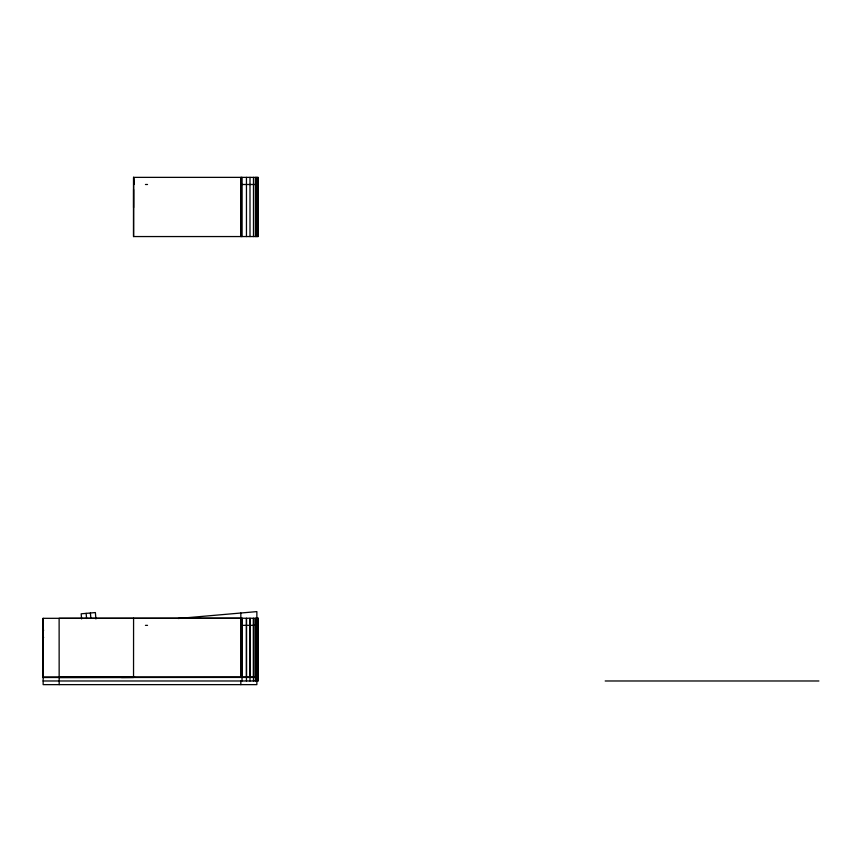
<?xml version="1.0" encoding="UTF-8"?>
<svg xmlns="http://www.w3.org/2000/svg" width="862" height="862" viewBox="0 0 862 862"><rect width="100%" height="100%" fill="white"/><g stroke="black" fill="none" stroke-linecap="round" stroke-linejoin="round"><path stroke-width="1.29" d="M133.578 177.367L133.535 236.554L258.147 236.554L258.147 177.367L133.578 177.367L133.578 236.554M43.1 677.51L133.535 677.424L133.578 618.237M133.718 177.367L134.127 184.49M240.854 677.424L240.854 618.237M240.854 236.554L240.854 177.367M241.435 677.424L241.435 618.237M241.435 236.554L241.435 177.367M134.58 677.015L43.122 677.015L43.1 618.323L258.147 618.237L258.169 676.929L59.155 677.015L59.122 618.323L242.017 618.237L242.017 680.98M242.017 236.554L242.017 177.367M246.457 236.554L246.457 177.367M250.002 236.554L250.002 177.367M253.482 236.554L253.482 177.367M255.4 236.554L255.4 177.367M256.574 236.554L256.574 177.367M257.77 236.554L257.77 177.367M43.1 680.98L258.147 680.98L258.147 618.237M43.693 630.262L43.143 630.305L43.143 684.633L256.865 684.633L256.865 681.066M178.057 618.507L256.865 611.611L256.865 618.733M43.143 637.438L43.693 637.384M145.462 184.49L147.521 184.49M240.854 184.49L258.147 184.49M145.462 625.359L147.521 625.359M240.854 625.359L258.147 625.359M258.147 677.424L59.166 677.51L59.176 684.633M605.189 680.98L818.9 680.98M133.535 677.424L121.434 677.51M95.919 618.948L95.37 612.559L81.168 613.809L81.621 618.916M90.391 613.001L90.844 618.108M86.135 613.367L86.588 618.485M257.813 676.929L257.77 618.237L257.781 680.98M256.596 676.929L256.574 618.237L256.574 680.98M255.421 676.929L255.4 618.237L255.4 680.98M253.503 676.929L253.482 618.237L253.482 680.98M250.034 676.929L250.002 618.237L250.002 680.98M246.478 676.929L246.457 618.237L246.457 680.98M242.017 618.237L242.05 676.929M43.122 618.323L43.143 677.015M258.147 191.31L258.147 203.777M258.147 632.191L258.147 644.657M240.832 613.011L240.832 618.948M240.832 681.066L240.832 684.633M133.578 189.532L133.578 207.645"/></g></svg>
